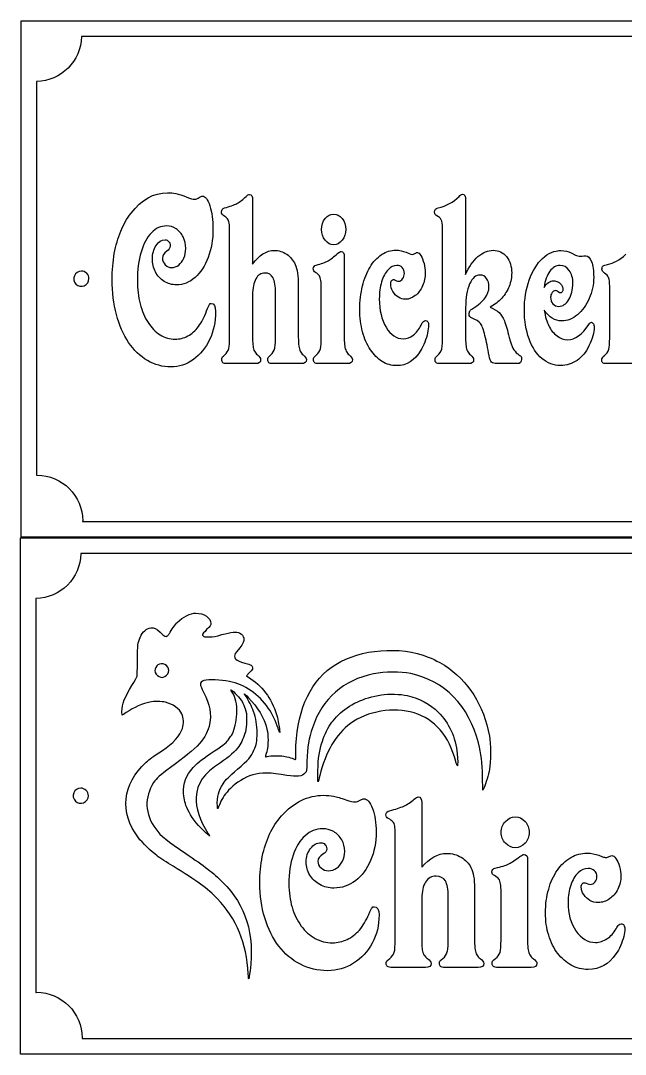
# Model space of a CAD drawing. Header units: millimetres. Extents: x 0 to 939, y 0 to 340.
# Drawn here: x 0 to 198.9, y 0 to 339.9 of the extents above; entities that cross this region are included whole.
import ezdxf

# ---------------------------------------------------------------- set-up
doc = ezdxf.new("R2010")
doc.units = ezdxf.units.MM
doc.layers.add('Ebene_1', color=7, linetype='CONTINUOUS')

msp = doc.modelspace()

# ---------------------------------------------------------------- linework, layer by layer
at = {"layer": 'Ebene_1', "color": 7}
for points in [[(0.199734, 339.8606), (380.199914, 339.8606), (380.199914, 170.01041), (0.199734, 170.01041)], [(76.285951, 280.951276)], [(146.343178, 280.951276)], [(106.89567, 271.221317)], [(19.962402, 257.53575)], [(172.146945, 252.130897)], [(62.706717, 246.916948)], [(172.211473, 244.658953)], [(134.150896, 239.732378)], [(107.476251, 227.087541)], [(0, 169.85019), (380.00018, 169.85019), (380.00018, 0), (0, 0)], [(47.446025, 124.23515)], [(97.777732, 93.2205)], [(19.762667, 87.52485)], [(131.945064, 82.800203)], [(60.419584, 73.29717)], [(167.259878, 73.005386)], [(116.278533, 48.538998)], [(198.704567, 41.306532)], [(167.929698, 28.577397)], [(74.835891, 26.50814)]]:
    msp.add_lwpolyline(points, close=True, dxfattribs=at)
for points in [[(360.20004, 334.670632), (19.97688, 334.670632)], [(5.2, 319.893232), (5.2, 190.3771)], [(76.285951, 280.951276), (76.285951, 259.808116)], [(146.343178, 280.951276), (146.343178, 256.441634)], [(137.376371, 275.367839), (136.892546, 275.655222)], [(68.706094, 236.078511), (68.706094, 237.269097), (68.706094, 270.441278)], [(138.763319, 236.489062), (138.763319, 236.981722), (138.763319, 270.27706)], [(106.4441, 262.148233), (106.4441, 235.544806)], [(126.764567, 263.708314), (127.828974, 263.256708)], [(129.667492, 263.297763), (129.957787, 263.461984)], [(181.017014, 263.544094), (182.500727, 262.805114)], [(91.316646, 253.034097), (91.316646, 252.089842), (91.316646, 236.653282), (91.316646, 235.750082)], [(123.119785, 254.594179), (123.635857, 254.347848)], [(193.725367, 235.462696), (193.725367, 252.541436)], [(76.285951, 249.585505), (76.285951, 236.365896), (76.285951, 235.462696)], [(83.833552, 236.899612), (83.833552, 250.324485)], [(98.86425, 236.078511), (98.86425, 236.981722), (98.86425, 251.474016)], [(146.343178, 245.521087), (146.343178, 235.544806)], [(66.674047, 229.591877), (67.125613, 230.002428)], [(81.801506, 229.591877), (82.253072, 230.002428)], [(96.832201, 229.591877), (97.283763, 230.002428)], [(77.285846, 227.087541), (67.899726, 227.087541)], [(92.348798, 227.087541), (82.93042, 227.087541)], [(107.476251, 227.087541), (98.057874, 227.087541)], [(147.375329, 227.087541), (137.956952, 227.087541)], [(163.276903, 227.087541), (156.632431, 227.087541)], [(202.982469, 227.087541), (192.564195, 227.087541)], [(20.37689, 175.2), (360.42276, 175.2)], [(360.00031, 164.66022), (19.777145, 164.66022)], [(5.000265, 149.88282), (5.000265, 20.36669)], [(75.205811, 125.42352), (74.238511, 124.43473), (75.739963, 123.45173)], [(152.39336, 87.71052), (151.99627, 86.81217), (151.91227, 91.24871)], [(131.945064, 82.800203), (131.945064, 61.516105)], [(64.694057, 81.55403), (64.695032, 81.55405)], [(123.200089, 37.628312), (123.200089, 38.826834), (123.200089, 72.220141)], [(190.182869, 65.442296), (191.410881, 64.987686)], [(193.532009, 65.029008), (193.866924, 65.194325)], [(166.738893, 63.871817), (166.738893, 37.091038)], [(149.286159, 54.696927), (149.286159, 53.746365), (149.286159, 38.206907), (149.286159, 37.297688)], [(185.977839, 56.267395), (186.573237, 56.019424)], [(131.945064, 51.225335), (131.945064, 37.917615), (131.945064, 37.008385)], [(140.652823, 38.454878), (140.652823, 51.969248)], [(157.993918, 37.628312), (157.993918, 38.537532), (157.993918, 53.126449)], [(120.855685, 31.098427), (121.37667, 31.511715)], [(138.308428, 31.098427), (138.829403, 31.511715)], [(155.649523, 31.098427), (156.170499, 31.511715)], [(133.098653, 28.577397), (122.269767, 28.577397)], [(150.476964, 28.577397), (139.610871, 28.577397)], [(167.929698, 28.577397), (157.063605, 28.577397)], [(20.177155, 5.18959), (360.22303, 5.18959)]]:
    msp.add_lwpolyline(points, dxfattribs=at)
for points in [[(19.97688, 334.670632), (19.85738, 326.559512), (13.31111, 320.013022), (5.2, 319.893232)], [(36.290111, 276.558425), (39.773619, 281.04707), (43.762452, 283.291392), (48.256608, 283.291392)], [(48.256608, 283.291392), (49.310262, 283.291392), (50.245648, 283.195598), (51.062767, 283.004009)], [(51.062767, 283.004009), (52.030408, 282.785051), (53.223833, 282.401874), (54.64304, 281.854478)], [(58.739388, 281.731314), (59.212457, 282.032382), (59.567259, 282.182915), (59.803793, 282.182915)], [(59.803793, 282.182915), (60.706925, 282.182915), (61.513293, 281.115494), (62.222897, 278.98065)], [(74.124885, 282.059751), (74.619457, 282.525037), (74.98501, 282.757681), (75.221545, 282.757681)], [(75.221545, 282.757681), (75.931149, 282.757681), (76.285951, 282.155546), (76.285951, 280.951276)], [(137.344116, 278.323776), (139.988998, 278.898542), (142.268329, 280.157552), (144.182109, 282.100806)], [(144.182109, 282.100806), (144.612176, 282.566093), (144.97773, 282.798736), (145.278771, 282.798736)], [(145.278771, 282.798736), (145.988375, 282.798736), (146.343178, 282.182916), (146.343178, 280.951276)], [(54.64304, 281.854478), (55.847216, 281.389192), (56.707342, 281.156549), (57.223417, 281.156549)], [(57.223417, 281.156549), (57.674983, 281.156549), (58.180307, 281.348137), (58.739388, 281.731314)], [(62.222897, 278.98065), (62.910997, 276.818438), (63.255047, 274.273048), (63.255047, 271.344482)], [(67.093359, 278.282721), (68.792106, 278.748007), (70.136053, 279.240663), (71.125197, 279.76069)], [(71.125197, 279.76069), (72.178851, 280.335455), (73.178747, 281.101809), (74.124885, 282.059751)], [(32.903367, 270.605497), (33.784995, 272.82245), (34.91391, 274.806759), (36.290111, 276.558425)], [(66.061208, 276.886862), (66.061208, 277.653216), (66.405258, 278.118502), (67.093359, 278.282721)], [(66.706302, 275.778386), (66.276239, 276.024714), (66.061208, 276.394206), (66.061208, 276.886862)], [(68.028744, 274.66991), (67.727701, 275.053086), (67.286886, 275.422579), (66.706302, 275.778386)], [(100.122178, 274.793074), (100.939299, 275.778386), (101.874686, 276.271043), (102.928338, 276.271043)], [(102.928338, 276.271043), (104.024997, 276.271043), (104.960384, 275.778386), (105.734498, 274.793074)], [(136.118434, 276.845808), (136.118434, 277.666901), (136.526995, 278.159557), (137.344116, 278.323776)], [(136.892546, 275.655222), (136.376471, 275.95629), (136.118434, 276.353152), (136.118434, 276.845808)], [(138.473033, 273.930926), (138.257999, 274.615171), (137.892445, 275.094142), (137.376371, 275.367839)], [(47.966316, 272.370848), (46.095542, 272.370848), (44.4398, 271.618179), (42.99909, 270.112841)], [(51.159531, 271.426591), (50.170387, 272.056096), (49.105982, 272.370848), (47.966316, 272.370848)], [(68.577075, 273.232997), (68.491063, 273.862501), (68.308286, 274.341472), (68.028744, 274.66991)], [(68.706094, 270.441278), (68.706094, 271.755028), (68.663088, 272.685601), (68.577075, 273.232997)], [(98.928751, 271.221317), (98.928751, 272.617176), (99.32656, 273.807762), (100.122178, 274.793074)], [(105.734498, 274.793074), (106.508613, 273.807762), (106.89567, 272.617176), (106.89567, 271.221317)], [(138.763319, 270.27706), (138.763319, 272.028726), (138.666557, 273.246681), (138.473033, 273.930926)], [(30.806811, 263.256708), (31.301383, 265.966318), (32.000235, 268.415914), (32.903367, 270.605497)], [(42.99909, 270.112841), (41.55838, 268.607503), (40.429465, 266.486346), (39.612346, 263.749369)], [(53.449616, 268.758037), (52.890534, 269.880198), (52.127173, 270.769715), (51.159531, 271.426591)], [(54.288238, 264.98101), (54.288238, 266.376867), (54.008697, 267.635876), (53.449616, 268.758037)], [(63.255047, 271.344482), (63.255047, 267.923261), (62.72822, 264.81679), (61.674567, 262.025067)], [(100.122178, 267.64956), (99.32656, 268.634873), (98.928751, 269.825459), (98.928751, 271.221317)], [(106.89567, 271.221317), (106.89567, 269.825459), (106.508613, 268.634873), (105.734498, 267.64956)], [(43.321637, 261.532418), (43.321637, 263.229338), (43.740948, 264.707306), (44.579571, 265.96632)], [(44.579571, 265.96632), (45.39669, 267.19796), (46.364331, 267.813779), (47.482495, 267.813779)], [(47.482495, 267.813779), (47.977067, 267.813779), (48.374875, 267.635876), (48.675919, 267.280068)], [(49.15974, 265.843155), (49.15974, 265.104171), (48.804938, 264.502038), (48.095334, 264.036755)], [(48.675919, 267.280068), (48.998466, 266.92426), (49.15974, 266.445289), (49.15974, 265.843155)], [(102.928338, 266.171596), (101.874686, 266.171596), (100.939299, 266.66425), (100.122178, 267.64956)], [(105.734498, 267.64956), (104.960384, 266.66425), (104.024997, 266.171596), (102.928338, 266.171596)], [(30.097207, 254.594179), (30.097207, 257.769074), (30.333741, 260.656584), (30.806811, 263.256708)], [(39.612346, 263.749369), (38.795227, 261.012387), (38.386667, 257.905917), (38.386667, 254.429958)], [(48.095334, 264.036755), (47.127693, 263.434614), (46.643872, 262.695626), (46.643872, 261.819792)], [(46.643872, 261.819792), (46.643872, 260.943966), (46.944916, 260.204982), (47.547004, 259.602841)], [(51.998154, 259.520731), (52.686255, 260.068132), (53.245336, 260.834485), (53.675399, 261.819792)], [(53.675399, 261.819792), (54.083958, 262.750366), (54.288238, 263.804105), (54.288238, 264.98101)], [(61.674567, 262.025067), (60.620913, 259.205983), (59.180203, 257.002716), (57.352436, 255.415269)], [(76.285951, 259.808116), (78.457767, 262.818791), (80.833864, 264.324129), (83.414241, 264.324129)], [(83.414241, 264.324129), (84.897958, 264.324129), (86.263407, 263.899897), (87.510588, 263.051433)], [(87.510588, 263.051433), (88.757771, 262.202969), (89.671655, 261.094493), (90.252239, 259.726006)], [(101.122075, 260.916592), (101.960699, 261.381883), (103.003603, 262.175606), (104.250785, 263.297763)], [(104.250785, 263.297763), (104.745356, 263.735684), (105.13241, 263.954644), (105.411948, 263.954644)], [(105.411948, 263.954644), (106.100049, 263.954644), (106.4441, 263.352507), (106.4441, 262.148233)], [(114.92709, 258.863861), (115.959239, 260.588159), (117.227924, 261.956646), (118.733147, 262.969323)], [(118.733147, 262.969323), (120.195357, 263.927267), (121.754335, 264.406239), (123.41008, 264.406239)], [(123.41008, 264.406239), (124.592753, 264.406239), (125.710915, 264.173597), (126.764567, 263.708314)], [(127.828974, 263.256708), (128.194525, 263.092488), (128.517072, 263.010378), (128.796615, 263.010378)], [(128.796615, 263.010378), (129.097656, 263.010378), (129.387949, 263.106173), (129.667492, 263.297763)], [(129.957787, 263.461984), (130.108305, 263.571464), (130.280329, 263.626204), (130.473859, 263.626204)], [(130.473859, 263.626204), (130.83941, 263.626204), (131.226467, 263.297767), (131.635031, 262.640893)], [(131.635031, 262.640893), (132.022085, 262.038752), (132.366136, 261.162918), (132.667182, 260.013391)], [(146.343178, 256.441634), (147.439837, 258.932286), (148.794536, 260.87554), (150.407275, 262.271398)], [(150.407275, 262.271398), (152.020008, 263.667255), (153.6865, 264.365184), (155.40675, 264.365184)], [(155.40675, 264.365184), (157.213013, 264.365184), (158.675226, 263.667255), (159.793388, 262.271398)], [(159.793388, 262.271398), (160.933059, 260.8208), (161.502895, 259.041766), (161.502895, 256.934295)], [(167.276508, 254.594179), (168.351664, 257.632224), (169.813876, 259.99971), (171.663147, 261.696638)], [(171.663147, 261.696638), (173.53392, 263.420928), (175.576717, 264.283074), (177.791538, 264.283074)], [(177.791538, 264.283074), (178.97421, 264.283074), (180.049369, 264.036747), (181.017014, 263.544094)], [(182.500727, 262.805114), (182.952291, 262.531413), (183.511372, 262.394563), (184.17797, 262.394563)], [(184.17797, 262.394563), (184.479017, 262.394563), (184.823067, 262.435618), (185.210122, 262.517728)], [(185.210122, 262.517728), (185.317639, 262.545106), (185.543421, 262.558795), (185.887468, 262.558795)], [(185.887468, 262.558795), (186.64008, 262.558795), (187.263671, 261.915602), (187.758242, 260.629218)], [(193.048021, 259.726006), (194.961801, 260.027077), (196.961591, 261.135552), (199.047392, 263.051433)], [(44.353788, 257.262724), (43.665687, 258.603849), (43.321637, 260.02708), (43.321637, 261.532418)], [(47.547004, 259.602841), (48.170595, 258.973337), (48.880199, 258.658585), (49.675815, 258.658585)], [(49.675815, 258.658585), (50.492934, 258.658585), (51.267047, 258.945967), (51.998154, 259.520731)], [(90.252239, 259.726006), (90.961844, 258.165928), (91.316646, 255.935292), (91.316646, 253.034097)], [(96.251611, 258.248035), (96.251611, 258.932286), (96.574158, 259.356518), (97.219253, 259.520731)], [(97.219253, 259.520731), (98.874999, 259.931281), (100.175939, 260.396568), (101.122075, 260.916592)], [(112.44348, 252.623546), (113.002561, 254.977348), (113.830431, 257.057453), (114.92709, 258.863861)], [(123.732622, 259.397565), (122.67897, 259.397565), (121.711331, 258.918597), (120.829705, 257.960661)], [(125.50663, 258.658585), (125.033562, 259.151239), (124.442226, 259.397565), (123.732622, 259.397565)], [(126.216241, 256.687965), (126.216241, 257.509058), (125.979704, 258.165932), (125.50663, 258.658585)], [(132.667182, 260.013391), (132.925217, 258.918597), (133.054234, 257.905917), (133.054234, 256.97535)], [(177.40446, 259.397565), (176.114277, 259.397565), (174.996115, 258.754377), (174.049974, 257.468)], [(180.436405, 257.755385), (179.640788, 258.850172), (178.630139, 259.397565), (177.40446, 259.397565)], [(187.758242, 260.629218), (188.231309, 259.34284), (188.467843, 257.632231), (188.467843, 255.49739)], [(191.177247, 258.124881), (191.177247, 258.672274), (191.317016, 259.041766), (191.596554, 259.233356)], [(191.596554, 259.233356), (191.854594, 259.452309), (192.338416, 259.616526), (193.048021, 259.726006)], [(17.652703, 255.992459), (17.265751, 255.058273), (17.47964, 253.982978), (18.194635, 253.267983)], [(19.962402, 257.53575), (18.951246, 257.53575), (18.039656, 256.926645), (17.652703, 255.992459)], [(21.730169, 256.803517), (21.261328, 257.272358), (20.625443, 257.53575), (19.962402, 257.53575)], [(20.919111, 252.726051), (21.853297, 253.113004), (22.462402, 254.024594), (22.462402, 255.03575)], [(22.462402, 255.03575), (22.462402, 255.698791), (22.19901, 256.334676), (21.730169, 256.803517)], [(47.224457, 254.142573), (45.977275, 254.908927), (45.020385, 255.948977), (44.353788, 257.262724)], [(57.352436, 255.415269), (55.503166, 253.800451), (53.460367, 252.993042), (51.224041, 252.993042)], [(77.350356, 254.963663), (76.640752, 253.704656), (76.285951, 251.911937), (76.285951, 249.585505)], [(80.382298, 256.89324), (79.070606, 256.89324), (78.059959, 256.250048), (77.350356, 254.963663)], [(82.99493, 255.333159), (82.435848, 256.373213), (81.564971, 256.89324), (80.382298, 256.89324)], [(83.833552, 250.324485), (83.833552, 252.568806), (83.554011, 254.238364), (82.99493, 255.333159)], [(96.961221, 257.098504), (96.488148, 257.372204), (96.251611, 257.755381), (96.251611, 258.248035)], [(98.251404, 255.948973), (97.99337, 256.304784), (97.563309, 256.687961), (96.961221, 257.098504)], [(98.73523, 254.388903), (98.627713, 255.073147), (98.466438, 255.59317), (98.251404, 255.948973)], [(120.829705, 257.960661), (119.948074, 257.002716), (119.249221, 255.67528), (118.733147, 253.978353)], [(124.280957, 254.183628), (124.797031, 254.183628), (125.248596, 254.44364), (125.63565, 254.963663)], [(125.63565, 254.963663), (126.02271, 255.511064), (126.216241, 256.085831), (126.216241, 256.687965)], [(133.054234, 256.97535), (133.054234, 255.470005), (132.763942, 254.033089), (132.183357, 252.664602)], [(151.149131, 256.236359), (149.708419, 256.236359), (148.54725, 255.264733), (147.665625, 253.321483)], [(153.213435, 255.127883), (152.675851, 255.866867), (151.98775, 256.236359), (151.149131, 256.236359)], [(154.019801, 252.336172), (154.019801, 253.485699), (153.751013, 254.416269), (153.213435, 255.127883)], [(161.502895, 256.934295), (161.502895, 255.45632), (161.223352, 253.978349), (160.664265, 252.500381)], [(174.049974, 257.468), (173.103838, 256.181622), (172.469495, 254.402588), (172.146945, 252.130897)], [(181.629832, 253.526758), (181.629832, 255.251048), (181.232023, 256.660591), (180.436405, 257.755385)], [(188.467843, 255.49739), (188.467843, 253.034108), (187.984024, 250.707677), (187.016385, 248.518096)], [(192.048124, 256.852185), (191.467539, 257.235358), (191.177247, 257.65959), (191.177247, 258.124881)], [(193.370562, 255.374214), (193.155534, 255.976347), (192.714722, 256.469004), (192.048124, 256.852185)], [(193.725367, 252.541436), (193.725367, 253.773081), (193.607099, 254.71734), (193.370562, 255.374214)], [(18.194635, 253.267983), (18.90963, 252.552988), (19.984925, 252.339099), (20.919111, 252.726051)], [(31.516414, 243.263081), (30.570276, 246.821157), (30.097207, 250.598189), (30.097207, 254.594179)], [(38.386667, 254.429958), (38.386667, 251.610866), (38.687711, 249.051789), (39.289799, 246.752728)], [(51.224041, 252.993042), (49.740324, 252.993042), (48.40713, 253.376219), (47.224457, 254.142573)], [(98.86425, 251.474016), (98.86425, 252.842511), (98.821243, 253.81414), (98.73523, 254.388903)], [(111.540348, 244.864217), (111.540348, 247.655932), (111.841392, 250.242375), (112.44348, 252.623546)], [(118.733147, 253.978353), (118.217072, 252.308795), (117.959035, 250.44765), (117.959035, 248.394919)], [(121.732837, 253.362538), (121.732837, 253.745711), (121.818848, 254.087833), (121.990868, 254.388903)], [(122.442439, 250.858201), (121.969371, 251.624555), (121.732837, 252.459334), (121.732837, 253.362538)], [(121.990868, 254.388903), (122.162895, 254.635226), (122.377929, 254.758388), (122.635969, 254.758388)], [(122.635969, 254.758388), (122.764983, 254.758388), (122.926255, 254.703651), (123.119785, 254.594179)], [(123.635857, 254.347848), (123.807883, 254.238368), (124.022917, 254.183628), (124.280957, 254.183628)], [(132.183357, 252.664602), (131.559766, 251.296114), (130.764151, 250.228694), (129.796512, 249.46234)], [(147.665625, 253.321483), (146.783993, 251.323484), (146.343178, 248.723352), (146.343178, 245.521087)], [(152.761865, 248.72336), (153.600489, 249.845517), (154.019801, 251.049788), (154.019801, 252.336172)], [(160.664265, 252.500381), (160.08368, 251.077154), (159.277314, 249.790777), (158.245165, 248.64125)], [(165.663766, 244.658942), (165.663766, 248.24438), (166.201347, 251.556126), (167.276508, 254.594179)], [(172.146945, 252.130897), (173.028577, 253.608864), (174.082232, 254.347848), (175.307911, 254.347848)], [(175.307911, 254.347848), (175.780978, 254.347848), (176.254046, 254.224683), (176.727114, 253.978353)], [(176.727114, 253.978353), (177.221685, 253.67729), (177.608742, 253.335168), (177.888286, 252.951987)], [(177.888286, 252.951987), (178.189326, 252.486704), (178.339847, 252.062472), (178.339847, 251.679291)], [(178.339847, 251.679291), (178.339847, 251.323488), (178.253836, 251.008736), (178.081816, 250.735036)], [(180.307385, 248.148589), (181.189017, 249.599186), (181.629832, 251.391909), (181.629832, 253.526758)], [(117.959035, 248.394919), (117.959035, 244.64526), (118.711644, 241.525105), (120.21686, 239.034453)], [(124.216447, 248.969679), (123.485339, 249.4076), (122.894003, 250.037107), (122.442439, 250.858201)], [(126.571037, 248.271754), (125.732418, 248.271754), (124.947555, 248.504396), (124.216447, 248.969679)], [(129.796512, 249.46234), (128.785861, 248.668616), (127.710702, 248.271754), (126.571037, 248.271754)], [(148.762278, 245.274768), (150.590044, 246.424295), (151.92324, 247.573825), (152.761865, 248.72336)], [(158.245165, 248.64125), (157.170009, 247.436975), (155.901324, 246.451661), (154.439108, 245.685307)], [(174.759575, 250.44765), (174.458534, 249.982367), (174.308014, 249.476025), (174.308014, 248.928624)], [(174.308014, 248.928624), (174.308014, 248.080168), (174.566051, 247.368554), (175.082125, 246.793783)], [(175.856237, 251.104531), (175.404673, 251.104531), (175.039119, 250.885571), (174.759575, 250.44765)], [(176.759369, 250.693981), (176.458328, 250.967681), (176.157284, 251.104531), (175.856237, 251.104531)], [(177.436715, 250.324485), (177.350708, 250.324485), (177.124926, 250.44765), (176.759369, 250.693981)], [(177.017409, 245.931638), (178.307598, 245.931638), (179.404257, 246.670621), (180.307385, 248.148589)], [(178.081816, 250.735036), (177.888286, 250.461335), (177.673252, 250.324485), (177.436715, 250.324485)], [(187.016385, 248.518096), (186.027243, 246.328515), (184.737054, 244.549477), (183.145818, 243.180982)], [(39.289799, 246.752728), (39.91339, 244.426296), (40.784267, 242.373565), (41.90243, 240.594535)], [(61.158491, 244.412611), (61.63156, 245.644256), (61.943356, 246.369555), (62.093878, 246.588507)], [(62.093878, 246.588507), (62.222897, 246.807468), (62.427176, 246.916948), (62.706717, 246.916948)], [(62.706717, 246.916948), (63.631352, 246.916948), (64.093669, 246.013744), (64.093669, 244.207336)], [(112.44348, 237.597537), (111.841392, 239.814489), (111.540348, 242.236715), (111.540348, 244.864217)], [(147.794636, 244.453666), (147.923656, 244.699997), (148.246203, 244.973697), (148.762278, 245.274768)], [(154.439108, 245.685307), (155.68629, 245.137914), (156.664684, 244.53578), (157.374288, 243.878907)], [(175.082125, 246.793783), (175.5982, 246.219019), (176.243294, 245.931638), (177.017409, 245.931638)], [(35.515998, 234.066835), (33.774244, 236.639597), (32.441049, 239.705012), (31.516414, 243.263081)], [(58.48135, 239.280784), (59.513501, 240.704011), (60.405881, 242.41462), (61.158491, 244.412611)], [(64.093669, 244.207336), (64.093669, 240.868228), (63.448575, 237.802813), (62.158387, 235.01109)], [(147.50435, 243.386246), (147.50435, 243.824167), (147.601112, 244.179973), (147.794636, 244.453666)], [(148.471991, 242.03144), (147.826897, 242.27777), (147.50435, 242.729372), (147.50435, 243.386246)], [(151.245896, 240.266094), (150.708319, 240.977708), (149.783684, 241.566156), (148.471991, 242.03144)], [(157.374288, 243.878907), (158.019383, 243.276773), (158.589215, 242.359884), (159.083786, 241.128239)], [(167.211998, 235.257421), (166.179843, 238.049143), (165.663766, 241.182983), (165.663766, 244.658942)], [(177.985068, 241.128251), (175.727241, 241.128251), (173.802709, 242.305152), (172.211473, 244.658953)], [(172.211473, 244.658942), (172.57703, 242.496731), (173.060852, 240.786118), (173.66294, 239.527103)], [(183.145818, 243.180982), (181.511582, 241.812494), (179.791332, 241.128251), (177.985068, 241.128251)], [(41.90243, 240.594535), (42.99909, 238.870237), (44.321533, 237.529116), (45.86976, 236.571172)], [(54.997842, 236.201676), (56.28803, 236.91329), (57.449199, 237.939659), (58.48135, 239.280784)], [(120.21686, 239.034453), (121.700579, 236.516432), (123.571353, 235.257421), (125.82918, 235.257421)], [(129.119166, 236.489062), (130.108308, 237.255415), (130.968433, 238.336521), (131.699541, 239.732378)], [(131.699541, 239.732378), (131.979078, 240.334519), (132.226364, 240.745066), (132.441397, 240.964019)], [(132.441397, 240.964019), (132.656431, 241.18298), (132.882213, 241.29246), (133.118744, 241.29246)], [(133.118744, 241.29246), (133.441294, 241.29246), (133.699331, 241.15561), (133.892855, 240.881909)], [(134.150896, 239.732378), (134.150896, 238.993395), (134.043379, 238.131249), (133.828345, 237.145943)], [(133.892855, 240.881909), (134.064882, 240.580846), (134.150896, 240.197669), (134.150896, 239.732378)], [(152.697355, 236.365896), (152.267294, 238.227045), (151.783474, 239.527111), (151.245896, 240.266094)], [(159.083786, 241.128239), (159.599861, 239.814492), (160.137439, 238.008088), (160.69652, 235.709027)], [(173.66294, 239.527103), (174.329532, 238.185986), (175.243415, 237.091195), (176.40459, 236.242731)], [(179.888097, 234.970035), (182.360958, 234.970035), (184.683296, 236.639593), (186.85511, 239.978709)], [(186.85511, 239.978709), (187.17766, 240.443992), (187.457201, 240.676634), (187.693732, 240.676634)], [(188.629118, 239.075509), (188.629118, 237.323841), (188.059286, 235.271106), (186.91962, 232.917304)], [(187.693732, 240.676634), (187.973275, 240.676634), (188.19906, 240.526102), (188.371087, 240.225039)], [(188.371087, 240.225039), (188.543108, 239.923969), (188.629118, 239.540792), (188.629118, 239.075509)], [(45.86976, 236.571172), (47.417985, 235.613228), (49.062975, 235.134256), (50.80473, 235.134256)], [(50.80473, 235.134256), (52.24544, 235.134256), (53.643144, 235.490062), (54.997842, 236.201676)], [(62.158387, 235.01109), (60.846696, 232.246746), (59.072687, 230.057165), (56.83636, 228.442347)], [(68.415801, 232.055159), (68.60933, 232.848883), (68.706094, 234.19), (68.706094, 236.078511)], [(76.285951, 235.462696), (76.285951, 234.258422), (76.328957, 233.382588), (76.414969, 232.835194)], [(83.54326, 232.137269), (83.736788, 232.958363), (83.833552, 234.545811), (83.833552, 236.899612)], [(91.316646, 235.750082), (91.316646, 234.600547), (91.370405, 233.642603), (91.477921, 232.876249)], [(98.573955, 231.973049), (98.767485, 232.766773), (98.86425, 234.13526), (98.86425, 236.078511)], [(106.4441, 235.544806), (106.4441, 234.340532), (106.487106, 233.451013), (106.57312, 232.876249)], [(115.023855, 231.685664), (113.927196, 233.327851), (113.067071, 235.298476), (112.44348, 237.597537)], [(125.82918, 235.257421), (126.990349, 235.257421), (128.087011, 235.667968), (129.119166, 236.489062)], [(133.828345, 237.145943), (133.613318, 236.160629), (133.301522, 235.147944), (132.892959, 234.10789)], [(138.473033, 231.890939), (138.666557, 232.712033), (138.763319, 234.24474), (138.763319, 236.489062)], [(146.343178, 235.544806), (146.343178, 234.340532), (146.386184, 233.451013), (146.472198, 232.876249)], [(154.084312, 229.715043), (153.632741, 232.205694), (153.170422, 234.422646), (152.697355, 236.365896)], [(160.69652, 235.709027), (161.126587, 234.066839), (161.535147, 232.876253), (161.922202, 232.137269)], [(171.437361, 228.770787), (169.631098, 230.303495), (168.222644, 232.465706), (167.211998, 235.257421)], [(176.40459, 236.242731), (177.522752, 235.394267), (178.683921, 234.970035), (179.888097, 234.970035)], [(193.402817, 231.808829), (193.61785, 232.547812), (193.725367, 233.765768), (193.725367, 235.462696)], [(41.676647, 228.113906), (39.246792, 229.537134), (37.193243, 231.521443), (35.515998, 234.066835)], [(67.125613, 230.002428), (67.749204, 230.549822), (68.179267, 231.234065), (68.415801, 232.055159)], [(76.414969, 232.835194), (76.500982, 232.205691), (76.662255, 231.658297), (76.89879, 231.193014)], [(76.89879, 231.193014), (77.135324, 230.727723), (77.468623, 230.317176), (77.898686, 229.961373)], [(82.253072, 230.002428), (82.919669, 230.577192), (83.349732, 231.288805), (83.54326, 232.137269)], [(91.477921, 232.876249), (91.585432, 232.164636), (91.746704, 231.603557), (91.961738, 231.193014)], [(91.961738, 231.193014), (92.198274, 230.755093), (92.520822, 230.344546), (92.929379, 229.961373)], [(97.283763, 230.002428), (97.907354, 230.522452), (98.337418, 231.179325), (98.573955, 231.973049)], [(106.57312, 232.876249), (106.659133, 232.246746), (106.820408, 231.699352), (107.056945, 231.234069)], [(107.056945, 231.234069), (107.314979, 230.714038), (107.648278, 230.289806), (108.056842, 229.961373)], [(118.894422, 227.785477), (117.432206, 228.688673), (116.142017, 229.988736), (115.023855, 231.685664)], [(131.635031, 231.480388), (129.635237, 228.11391), (126.990349, 226.430671), (123.700367, 226.430671)], [(132.892959, 234.10789), (132.527408, 233.177316), (132.108098, 232.301482), (131.635031, 231.480388)], [(137.086076, 229.797153), (137.817184, 230.371916), (138.279503, 231.069845), (138.473033, 231.890939)], [(146.472198, 232.876249), (146.558211, 232.246746), (146.719483, 231.699352), (146.956014, 231.234069)], [(146.956014, 231.234069), (147.214054, 230.714038), (147.547353, 230.289806), (147.955911, 229.961373)], [(161.922202, 232.137269), (162.287752, 231.425656), (162.814579, 230.809833), (163.50268, 230.289802)], [(186.91962, 232.917304), (185.908975, 230.864573), (184.597282, 229.277126), (182.984543, 228.154961)], [(192.048124, 229.797153), (192.714722, 230.317176), (193.166286, 230.987735), (193.402817, 231.808829)], [(49.417777, 226.02012), (46.643872, 226.02012), (44.063495, 226.718049), (41.676647, 228.113906)], [(56.83636, 228.442347), (54.557028, 226.827529), (52.084167, 226.02012), (49.417777, 226.02012)], [(66.125717, 228.401292), (66.125717, 228.893945), (66.308494, 229.290807), (66.674047, 229.591877)], [(66.512774, 227.374926), (66.254736, 227.593887), (66.125717, 227.936008), (66.125717, 228.401292)], [(78.930837, 228.401292), (78.930837, 227.525458), (78.382506, 227.087541), (77.285846, 227.087541)], [(77.898686, 229.961373), (78.586786, 229.386602), (78.930837, 228.866575), (78.930837, 228.401292)], [(81.28543, 228.401292), (81.28543, 228.921315), (81.457455, 229.318177), (81.801506, 229.591877)], [(81.640232, 227.374926), (81.403697, 227.593887), (81.28543, 227.936008), (81.28543, 228.401292)], [(93.961531, 228.401292), (93.961531, 227.525458), (93.423953, 227.087541), (92.348798, 227.087541)], [(92.929379, 229.961373), (93.617481, 229.386602), (93.961531, 228.866575), (93.961531, 228.401292)], [(96.316121, 228.401292), (96.316121, 228.948685), (96.488148, 229.345547), (96.832201, 229.591877)], [(96.703181, 227.374926), (96.445141, 227.593887), (96.316121, 227.936008), (96.316121, 228.401292)], [(109.088985, 228.401292), (109.088985, 227.525458), (108.551407, 227.087541), (107.476251, 227.087541)], [(108.056842, 229.961373), (108.744937, 229.386602), (109.088985, 228.866575), (109.088985, 228.401292)], [(123.700367, 226.430671), (121.980117, 226.430671), (120.378135, 226.882273), (118.894422, 227.785477)], [(136.279709, 228.401292), (136.279709, 228.893945), (136.548498, 229.359232), (137.086076, 229.797153)], [(136.666769, 227.374926), (136.408729, 227.593887), (136.279709, 227.936008), (136.279709, 228.401292)], [(148.988063, 228.401292), (148.988063, 227.525458), (148.450485, 227.087541), (147.375329, 227.087541)], [(147.955911, 229.961373), (148.644012, 229.413972), (148.988063, 228.893945), (148.988063, 228.401292)], [(154.890678, 227.621257), (154.546625, 227.94969), (154.277836, 228.647618), (154.084312, 229.715043)], [(164.760617, 228.606567), (164.760617, 227.593883), (164.266046, 227.087541), (163.276903, 227.087541)], [(163.50268, 230.289802), (164.01876, 229.933999), (164.373562, 229.660303), (164.567087, 229.468712)], [(164.567087, 229.468712), (164.696107, 229.277122), (164.760617, 228.98974), (164.760617, 228.606567)], [(177.565753, 226.471726), (175.307925, 226.471726), (173.265128, 227.23808), (171.437361, 228.770787)], [(182.984543, 228.154961), (181.328803, 227.032804), (179.52254, 226.471726), (177.565753, 226.471726)], [(191.112737, 228.319182), (191.112737, 228.757095), (191.424533, 229.249752), (192.048124, 229.797153)], [(191.435287, 227.374926), (191.220254, 227.566517), (191.112737, 227.881268), (191.112737, 228.319182)], [(67.899726, 227.087541), (67.190122, 227.087541), (66.727805, 227.183336), (66.512774, 227.374926)], [(82.93042, 227.087541), (82.285326, 227.087541), (81.855263, 227.183336), (81.640232, 227.374926)], [(98.057874, 227.087541), (97.369779, 227.087541), (96.918215, 227.183336), (96.703181, 227.374926)], [(137.956952, 227.087541), (137.333361, 227.087541), (136.9033, 227.183336), (136.666769, 227.374926)], [(156.632431, 227.087541), (155.81531, 227.087541), (155.234726, 227.265446), (154.890678, 227.621257)], [(192.564195, 227.087541), (192.026618, 227.087541), (191.650315, 227.183336), (191.435287, 227.374926)], [(5.2, 190.3771), (5.2666, 190.3871), (5.33328, 190.3931), (5.39999, 190.4001)], [(5.39999, 190.4001), (13.68416, 190.39991), (20.39966, 183.6841), (20.39959, 175.4)], [(20.39959, 175.4), (20.39259, 175.333), (20.38489, 175.2666), (20.37689, 175.2)], [(19.777145, 164.66022), (19.657645, 156.5491), (13.111375, 150.00261), (5.000265, 149.88282)], [(51.527218, 142.03652), (53.268767, 143.78817), (55.834475, 145.05185), (57.663301, 145.05869)], [(57.663301, 145.05869), (60.267532, 145.06869), (62.569013, 143.44735), (62.569013, 141.60329)], [(39.308684, 137.09613), (40.185411, 139.00993), (41.274471, 139.98178), (42.819162, 140.22878)], [(42.819162, 140.22878), (43.845269, 140.39287), (44.615819, 140.03812), (45.890944, 138.8146)], [(48.905443, 138.3598), (49.59599, 139.6284), (50.770254, 141.27515), (51.527218, 142.03652)], [(61.172329, 139.63971), (60.404153, 138.84121), (59.775646, 138.12199), (59.775646, 138.04147)], [(62.569013, 141.60329), (62.569013, 141.18453), (62.315257, 140.82779), (61.172329, 139.63971)], [(38.410643, 129.56728), (38.414843, 134.63598), (38.497043, 135.32441), (39.308684, 137.09613)], [(45.890944, 138.8146), (47.379894, 137.38592), (47.673358, 137.23126), (48.21812, 137.58819)], [(48.21812, 137.58819), (48.446647, 137.73792), (48.755937, 138.08515), (48.905443, 138.3598)], [(59.775646, 138.04147), (59.775646, 137.96087), (59.880993, 137.75152), (60.009753, 137.5761)], [(60.009753, 137.5761), (60.218473, 137.29175), (60.436829, 137.25957), (62.022626, 137.27956)], [(62.022626, 137.27956), (63.577987, 137.29916), (64.100611, 137.38782), (66.183968, 137.9851)], [(66.183968, 137.9851), (69.252652, 138.86493), (71.049259, 139.02522), (72.060447, 138.50934)], [(73.355022, 136.81671), (73.508732, 135.86953), (73.138998, 134.96218), (72.053067, 133.62176)], [(72.060447, 138.50934), (72.850472, 138.10632), (73.225273, 137.61627), (73.355022, 136.81671)], [(72.053067, 133.62176), (70.384668, 131.56236), (70.381494, 131.55721), (70.381494, 130.90778)], [(102.16917, 127.21814), (109.88111, 132.75096), (122.37275, 134.41542), (132.36494, 131.24158)], [(38.266634, 124.33059), (38.343674, 124.66215), (38.408477, 127.01866), (38.410643, 129.56728)], [(70.381494, 130.90778), (70.381494, 129.79957), (71.101701, 129.38981), (75.071783, 128.23927)], [(132.36494, 131.24158), (134.35077, 130.61081), (137.64635, 129.05596), (139.38674, 127.92866)], [(45.082031, 128.04872), (44.671755, 127.7799), (44.165606, 126.73454), (44.165606, 126.15601)], [(44.165606, 126.15601), (44.165606, 125.45375), (44.821102, 124.50756), (45.530847, 124.18535)], [(47.440243, 128.18764), (46.789971, 128.5298), (45.720101, 128.46676), (45.082031, 128.04872)], [(47.446043, 124.23514), (49.159039, 125.11351), (49.155866, 127.28489), (47.440243, 128.18764)], [(75.071783, 128.23927), (75.76466, 128.03847), (76.038341, 127.86759), (76.18599, 127.54352)], [(76.18599, 127.54352), (76.469841, 126.92053), (76.29018, 126.53195), (75.205811, 125.42352)], [(90.502731, 99.17151), (90.502731, 111.89192), (94.627164, 121.80722), (102.16917, 127.21814)], [(128.29442, 125.18606), (124.86257, 125.88892), (119.78845, 125.85734), (116.09833, 125.11016)], [(139.38674, 127.92866), (147.19313, 122.87232), (152.30444, 114.83881), (154.20383, 104.64045)], [(36.593012, 121.29073), (37.436454, 122.63109), (38.189586, 123.99903), (38.266634, 124.33059)], [(45.530847, 124.18535), (46.41347, 123.78463), (46.575637, 123.78885), (47.446025, 124.23515)], [(60.233525, 122.8618), (59.545086, 122.68573), (59.118374, 122.18836), (59.118374, 121.562)], [(68.648707, 122.60978), (65.736477, 123.20728), (62.019445, 123.31858), (60.233525, 122.8618)], [(81.450521, 113.85073), (78.306131, 118.44167), (73.741267, 121.56497), (68.648707, 122.60978)], [(75.739963, 123.45173), (79.969466, 120.6826), (83.022698, 116.20472), (84.424272, 110.71529)], [(116.09833, 125.11016), (106.15931, 123.09774), (99.269899, 117.03454), (95.935964, 107.36578)], [(150.57252, 102.38151), (147.47036, 114.5913), (139.32763, 122.92647), (128.29442, 125.18606)], [(33.320765, 112.6992), (33.320765, 115.1093), (34.267684, 117.5955), (36.593012, 121.29073)], [(59.118374, 121.562), (59.118374, 121.32945), (59.583267, 120.21828), (60.151462, 119.09272)], [(60.151462, 119.09272), (62.225824, 114.98361), (62.835216, 111.80228), (62.161486, 108.5995)], [(69.531078, 119.10893), (69.032334, 119.83397), (69.005572, 119.91829), (69.329221, 119.74506)], [(69.329221, 119.74506), (70.041366, 119.36395), (72.184837, 117.03818), (72.801883, 115.97706)], [(71.067597, 112.00748), (71.206346, 115.25866), (70.759757, 117.32273), (69.531078, 119.10893)], [(42.522463, 115.82193), (40.219509, 115.37297), (37.189124, 114.03113), (34.728817, 112.37094)], [(47.659211, 115.74683), (46.387626, 116.04172), (43.84086, 116.07898), (42.522463, 115.82193)], [(53.054005, 111.91207), (52.212013, 113.6395), (50.016499, 115.20013), (47.659211, 115.74683)], [(72.801883, 115.97706), (73.1431, 115.39028), (73.62201, 114.31866), (73.866131, 113.59568)], [(74.167267, 117.62141), (73.241729, 118.92754), (73.358168, 118.8842), (74.838663, 117.37146)], [(76.583677, 112.76075), (76.05389, 114.23525), (74.848266, 116.66041), (74.167267, 117.62141)], [(74.838663, 117.37146), (78.000661, 114.14062), (80.008204, 110.7372), (81.003933, 106.91935)], [(104.53669, 111.6278), (107.97141, 115.03691), (112.71133, 117.24223), (118.68292, 118.20953)], [(118.68292, 118.20953), (120.86015, 118.56222), (125.11944, 118.44347), (127.14519, 117.97361)], [(127.14519, 117.97361), (131.22125, 117.02823), (134.61478, 115.20338), (137.35095, 112.4856)], [(33.410345, 111.54169), (33.361045, 111.54169), (33.320765, 112.06257), (33.320765, 112.6992)], [(34.728817, 112.37094), (34.052922, 111.91485), (33.459606, 111.54169), (33.410345, 111.54169)], [(73.866131, 113.59568), (74.273575, 112.38899), (74.308967, 112.07893), (74.29748, 109.81641)], [(77.758357, 105.62634), (77.767557, 108.39468), (77.442213, 110.37129), (76.583677, 112.76075)], [(84.67479, 107.22228), (84.04988, 109.23606), (82.67431, 112.06393), (81.450521, 113.85073)], [(129.44274, 112.26652), (122.71146, 114.29606), (113.93893, 112.83563), (108.46019, 108.77338)], [(143.12213, 96.29812), (140.97682, 104.60748), (136.14739, 110.24503), (129.44274, 112.26652)], [(137.35095, 112.4856), (140.94502, 108.91569), (143.05589, 104.27341), (143.57062, 98.80724)], [(53.201504, 107.18285), (53.686644, 108.6407), (53.620884, 110.74904), (53.054005, 111.91207)], [(70.537061, 108.17323), (70.859844, 109.38685), (70.998537, 110.3892), (71.067597, 112.00748)], [(74.29748, 109.81641), (74.28738, 107.83395), (74.21552, 107.09444), (73.92991, 106.03714)], [(84.424272, 110.71529), (84.768721, 109.3662), (85.302156, 105.9577), (85.186877, 105.84242)], [(108.46019, 108.77338), (103.68822, 105.23519), (100.30651, 99.48151), (98.392826, 91.64465)], [(99.227594, 102.91513), (99.935708, 105.041), (101.25332, 107.68918), (102.35564, 109.20201)], [(102.35564, 109.20201), (102.73357, 109.72067), (103.71503, 110.81228), (104.53669, 111.6278)], [(46.646949, 99.92794), (50.036007, 102.1351), (52.388073, 104.73847), (53.201504, 107.18285)], [(62.161486, 108.5995), (61.183166, 103.94873), (58.431452, 100.89897), (49.249167, 94.28856)], [(69.303792, 104.80476), (69.52543, 104.98392), (70.122644, 106.61511), (70.537061, 108.17323)], [(73.92991, 106.03714), (73.534436, 104.57299), (72.554856, 102.41576), (71.746731, 101.22935)], [(76.738321, 99.95744), (77.562938, 101.84769), (77.749137, 102.88244), (77.758357, 105.62634)], [(81.003933, 106.91935), (81.29304, 105.81082), (81.360976, 105.09816), (81.354271, 103.24376)], [(85.186877, 105.84242), (85.151647, 105.80722), (84.921226, 106.42814), (84.67479, 107.22228)], [(95.935964, 107.36578), (94.737721, 103.89074), (94.2983, 101.18478), (94.141356, 96.3146)], [(63.741549, 99.74723), (67.05357, 101.92164), (67.732929, 102.4882), (68.58859, 103.7895)], [(68.58859, 103.7895), (68.926051, 104.3027), (69.247891, 104.75958), (69.303792, 104.80476)], [(81.354271, 103.24376), (81.345971, 101.03546), (81.221428, 100.23038), (80.56003, 98.12268)], [(97.777743, 93.2205), (97.875173, 97.64692), (98.203044, 99.8393), (99.227594, 102.91513)], [(151.91227, 91.24871), (151.81817, 96.2248), (151.53139, 98.60751), (150.57252, 102.38151)], [(154.20383, 104.64045), (154.62115, 102.3999), (154.62411, 95.82221), (154.20783, 93.71344)], [(41.244808, 96.03381), (42.508137, 97.18542), (43.18498, 97.67332), (46.646949, 99.92794)], [(56.774528, 94.30116), (58.527314, 96.14304), (59.972767, 97.27293), (63.741549, 99.74723)], [(71.746731, 101.22935), (70.672147, 99.65172), (68.473294, 97.69304), (65.754515, 95.89162)], [(71.277758, 93.71344), (74.893404, 96.79813), (75.824597, 97.86293), (76.738321, 99.95744)], [(90.297341, 96.87843), (90.459875, 96.74748), (90.502731, 97.22608), (90.502731, 99.17151)], [(143.57062, 98.80724), (143.76671, 96.72496), (143.79132, 95.0508), (143.62822, 94.88776)], [(38.720995, 71.20215), (32.400914, 79.569), (33.342169, 88.83001), (41.244808, 96.03381)], [(65.754515, 95.89162), (60.099491, 92.14469), (57.973636, 89.16428), (57.696091, 84.5939)], [(80.56003, 98.12268), (80.453796, 97.78419), (80.47923, 97.7741), (81.080088, 97.91653)], [(81.080088, 97.91653), (82.29919, 98.20554), (85.172706, 98.28882), (86.506344, 98.07378)], [(86.506344, 98.07378), (87.775121, 97.86921), (89.898244, 97.19975), (90.297341, 96.87843)], [(94.141356, 96.3146), (94.037055, 93.07788), (94.02496, 92.98996), (93.623764, 92.55409)], [(143.62822, 94.88776), (143.56612, 94.82566), (143.33843, 95.46036), (143.12213, 96.29812)], [(49.249167, 94.28856), (45.834936, 91.83065), (44.748241, 90.85332), (43.73537, 89.32975)], [(53.588449, 85.69317), (53.349726, 89.12345), (54.306058, 91.70722), (56.774528, 94.30116)], [(66.577916, 88.94828), (67.528532, 90.37246), (68.413912, 91.27013), (71.277758, 93.71344)], [(76.370584, 91.90277), (73.519359, 90.99132), (71.017712, 89.47231), (68.966389, 87.40689)], [(87.54407, 91.7225), (82.351698, 92.64419), (78.865834, 92.70044), (76.370584, 91.90277)], [(93.623764, 92.55409), (92.52429, 91.35954), (90.866327, 91.13276), (87.54407, 91.7225)], [(97.798802, 89.54016), (97.741402, 89.48586), (97.731912, 91.14189), (97.777732, 93.2205)], [(154.20783, 93.71344), (153.86959, 91.99593), (152.9655, 89.00488), (152.39336, 87.71052)], [(43.73537, 89.32975), (40.581426, 84.58553), (40.833401, 78.95658), (44.417661, 74.08768)], [(64.695032, 81.55405), (64.587702, 84.82781), (65.056548, 86.669), (66.577916, 88.94828)], [(98.392826, 91.64465), (98.123467, 90.54161), (97.856158, 89.59459), (97.798802, 89.54016)], [(17.452968, 85.981559), (17.066016, 85.047373), (17.279905, 83.972078), (17.9949, 83.257083)], [(19.762667, 87.52485), (18.751512, 87.52485), (17.839921, 86.915745), (17.452968, 85.981559)], [(21.530434, 86.792617), (21.061593, 87.261458), (20.425709, 87.52485), (19.762667, 87.52485)], [(20.719376, 82.715151), (21.653562, 83.102104), (22.262667, 84.013694), (22.262667, 85.02485)], [(22.262667, 85.02485), (22.262667, 85.687891), (21.999275, 86.323776), (21.530434, 86.792617)], [(54.914367, 80.55354), (54.068343, 82.33951), (53.730783, 83.648), (53.588449, 85.69317)], [(68.966389, 87.40689), (67.421191, 85.85106), (66.345106, 84.30415), (65.580779, 82.53992)], [(85.801365, 78.37807), (89.820332, 82.896634), (94.422296, 85.155916), (99.607258, 85.155916)], [(99.607258, 85.155916), (100.822871, 85.155916), (101.902038, 85.059485), (102.84476, 84.866624)], [(17.9949, 83.257083), (18.709895, 82.542088), (19.78519, 82.328199), (20.719376, 82.715151)], [(57.696091, 84.5939), (57.484523, 81.10998), (58.96276, 76.6218), (61.601693, 72.73578)], [(65.580779, 82.53992), (65.306706, 81.90731), (65.002346, 81.20487), (64.904426, 80.97893)], [(102.84476, 84.866624), (103.961143, 84.646207), (105.338012, 84.260474), (106.975367, 83.709423)], [(106.975367, 83.709423), (108.364642, 83.241036), (109.356978, 83.006842), (109.952376, 83.006842)], [(109.952376, 83.006842), (110.473354, 83.006842), (111.056353, 83.199707), (111.701373, 83.585437)], [(111.701373, 83.585437), (112.247162, 83.888517), (112.656502, 84.040057), (112.929394, 84.040057)], [(112.929394, 84.040057), (113.971345, 84.040057), (114.901661, 82.965521), (115.720342, 80.816447)], [(121.339454, 80.113856), (123.299322, 80.58225), (124.84985, 81.078192), (125.991037, 81.601681)], [(125.991037, 81.601681), (127.20665, 82.18028), (128.360242, 82.951743), (129.451815, 83.916072)], [(129.451815, 83.916072), (130.022408, 84.384459), (130.444151, 84.618653), (130.717042, 84.618653)], [(130.717042, 84.618653), (131.535723, 84.618653), (131.945064, 84.012503), (131.945064, 82.800203)], [(60.419584, 73.29717), (57.591407, 76.04127), (56.154948, 77.93464), (54.914367, 80.55354)], [(64.904426, 80.97893), (64.748173, 80.61841), (64.722426, 80.6888), (64.694057, 81.55403)], [(81.894036, 72.385459), (82.911182, 74.617189), (84.213625, 76.614727), (85.801365, 78.37807)], [(115.720342, 80.816447), (116.514212, 78.639818), (116.911147, 76.07746), (116.911147, 73.129371)], [(120.148648, 78.708695), (120.148648, 79.480162), (120.545584, 79.948549), (121.339454, 80.113856)], [(120.892901, 77.592826), (120.396733, 77.840797), (120.148648, 78.212753), (120.148648, 78.708695)], [(122.418621, 76.476967), (122.071304, 76.862698), (121.56273, 77.23465), (120.892901, 77.592826)], [(123.051235, 75.030474), (122.951999, 75.664175), (122.741127, 76.14634), (122.418621, 76.476967)], [(123.200089, 72.220141), (123.200089, 73.542653), (123.150471, 74.47943), (123.051235, 75.030474)], [(158.06835, 73.005386), (158.06835, 74.410547), (158.527305, 75.609069), (159.445216, 76.600953)], [(159.445216, 76.600953), (160.387937, 77.592829), (161.467104, 78.088767), (162.682717, 78.088767)], [(162.682717, 78.088767), (163.947945, 78.088767), (165.027112, 77.592829), (165.920218, 76.600953)], [(165.920218, 76.600953), (166.813325, 75.609069), (167.259878, 74.410547), (167.259878, 73.005386)], [(44.417661, 74.08768), (46.093633, 71.81105), (48.292786, 70.01263), (54.27106, 66.02985)], [(62.119354, 71.77725), (62.046054, 71.77725), (61.281151, 72.46121), (60.419584, 73.29717)], [(61.601693, 72.73578), (61.959701, 72.20858), (62.192653, 71.77725), (62.119354, 71.77725)], [(79.475213, 64.987686), (80.045807, 67.715359), (80.852082, 70.181283), (81.894036, 72.385459)], [(93.541598, 71.889517), (91.879433, 70.374144), (90.57699, 68.238848), (89.634269, 65.483628)], [(99.272343, 74.162576), (97.114009, 74.162576), (95.203761, 73.40489), (93.541598, 71.889517)], [(102.956398, 73.212025), (101.815211, 73.845726), (100.587192, 74.162576), (99.272343, 74.162576)], [(105.598501, 70.525677), (104.953482, 71.65532), (104.072781, 72.550769), (102.956398, 73.212025)], [(116.911147, 73.129371), (116.911147, 69.685341), (116.303341, 66.558161), (115.087728, 63.747832)], [(159.445216, 69.409819), (158.527305, 70.401695), (158.06835, 71.600218), (158.06835, 73.005386)], [(167.259878, 73.005386), (167.259878, 71.600218), (166.813325, 70.401695), (165.920218, 69.409819)], [(44.85433, 65.27785), (42.946175, 66.69596), (39.908377, 69.63023), (38.720995, 71.20215)], [(95.365022, 67.715355), (96.307737, 68.955202), (97.424117, 69.575126), (98.714161, 69.575126)], [(98.714161, 69.575126), (99.284755, 69.575126), (99.74371, 69.396038), (100.091027, 69.037863)], [(100.091027, 69.037863), (100.463155, 68.67968), (100.649219, 68.197516), (100.649219, 67.59137)], [(106.56603, 66.723472), (106.56603, 68.12864), (106.24352, 69.396042), (105.598501, 70.525677)], [(162.682717, 67.921994), (161.467104, 67.921994), (160.387937, 68.417936), (159.445216, 69.409819)], [(165.920218, 69.409819), (165.027112, 68.417936), (163.947945, 67.921994), (162.682717, 67.921994)], [(50.112446, 61.85143), (48.1867, 63.01787), (45.820557, 64.55975), (44.85433, 65.27785)], [(54.27106, 66.02985), (60.497326, 61.88185), (63.315843, 59.69249), (66.437151, 56.57945)], [(78.656535, 56.267395), (78.656535, 59.463455), (78.929428, 62.370218), (79.475213, 64.987686)], [(89.634269, 65.483628), (88.691548, 62.728401), (88.220188, 59.601221), (88.220188, 56.102088)], [(93.913724, 63.25189), (93.913724, 64.960131), (94.39749, 66.447953), (95.365022, 67.715355)], [(99.421198, 65.77292), (98.304821, 65.166774), (97.746633, 64.422865), (97.746633, 63.541193)], [(100.649219, 67.59137), (100.649219, 66.847457), (100.239879, 66.241307), (99.421198, 65.77292)], [(105.858984, 63.541193), (106.330348, 64.477967), (106.56603, 65.538727), (106.56603, 66.723472)], [(131.945064, 61.516105), (134.450715, 64.54685), (137.192045, 66.062223), (140.169054, 66.062223)], [(140.169054, 66.062223), (141.880841, 66.062223), (143.456179, 65.635161), (144.895069, 64.781037)], [(144.895069, 64.781037), (146.333958, 63.92692), (147.388314, 62.811054), (148.058138, 61.433441)], [(160.598805, 62.631963), (161.566337, 63.10035), (162.769548, 63.899365), (164.208437, 65.029008)], [(164.208437, 65.029008), (164.779031, 65.469847), (165.225581, 65.690267), (165.548087, 65.690267)], [(165.548087, 65.690267), (166.341958, 65.690267), (166.738893, 65.084117), (166.738893, 63.871817)], [(176.525819, 60.565553), (177.716627, 62.301342), (179.180327, 63.678952), (180.916919, 64.698383)], [(180.916919, 64.698383), (182.603889, 65.662712), (184.402501, 66.144876), (186.312754, 66.144876)], [(186.312754, 66.144876), (187.677218, 66.144876), (188.967256, 65.910683), (190.182869, 65.442296)], [(191.410881, 64.987686), (191.83263, 64.822372), (192.204758, 64.739715), (192.527264, 64.739715)], [(192.527264, 64.739715), (192.874581, 64.739715), (193.209496, 64.836146), (193.532009, 65.029008)], [(193.866924, 65.194325), (194.040579, 65.304537), (194.239045, 65.359642), (194.462321, 65.359642)], [(194.462321, 65.359642), (194.884064, 65.359642), (195.330617, 65.029015), (195.801981, 64.367759)], [(64.725935, 51.11715), (61.520448, 54.4737), (57.889742, 57.14061), (50.112446, 61.85143)], [(95.104529, 58.953743), (94.310659, 60.303801), (93.913724, 61.736517), (93.913724, 63.25189)], [(97.746633, 63.541193), (97.746633, 62.659521), (98.09395, 61.915609), (98.788584, 61.309455)], [(98.788584, 61.309455), (99.508029, 60.675754), (100.326706, 60.358904), (101.244617, 60.358904)], [(101.244617, 60.358904), (102.187338, 60.358904), (103.080441, 60.648203), (103.923927, 61.226802)], [(103.923927, 61.226802), (104.717797, 61.777846), (105.362816, 62.54931), (105.858984, 63.541193)], [(115.087728, 63.747832), (113.872115, 60.909955), (112.209949, 58.692001), (110.10123, 57.093972)], [(148.058138, 61.433441), (148.876819, 59.862966), (149.286159, 57.617461), (149.286159, 54.696927)], [(154.979693, 59.945626), (154.979693, 60.634429), (155.351821, 61.061488), (156.096076, 61.226802)], [(156.096076, 61.226802), (158.006323, 61.640087), (159.507233, 62.108474), (160.598805, 62.631963)], [(195.801981, 64.367759), (196.248534, 63.761606), (196.645469, 62.879934), (196.992786, 61.722744)], [(196.992786, 61.722744), (197.290489, 60.620655), (197.43934, 59.601221), (197.43934, 58.66444)], [(98.416453, 55.812785), (96.977564, 56.584253), (95.873589, 57.631238), (95.104529, 58.953743)], [(136.671069, 58.581786), (135.157754, 58.581786), (133.991756, 57.934308), (133.173076, 56.639351)], [(139.685294, 57.011308), (139.040275, 58.058293), (138.035533, 58.581786), (136.671069, 58.581786)], [(155.798377, 58.788425), (155.252588, 59.063951), (154.979693, 59.449684), (154.979693, 59.945626)], [(157.286882, 57.631235), (156.98918, 57.989417), (156.493012, 58.375147), (155.798377, 58.788425)], [(173.660448, 54.283639), (174.305468, 56.653129), (175.260591, 58.7471), (176.525819, 60.565553)], [(183.335736, 59.656323), (182.318589, 58.691994), (181.512317, 57.355713), (180.916919, 55.647479)], [(186.684875, 61.102816), (185.469263, 61.102816), (184.352883, 60.620652), (183.335736, 59.656323)], [(188.731571, 60.358904), (188.185788, 60.854846), (187.503556, 61.102816), (186.684875, 61.102816)], [(189.550255, 58.375147), (189.550255, 59.20171), (189.277361, 59.862962), (188.731571, 60.358904)], [(188.880426, 56.639351), (189.326979, 57.190395), (189.550255, 57.768994), (189.550255, 58.375147)], [(197.43934, 58.66444), (197.43934, 57.149067), (197.104425, 55.702577), (196.434595, 54.324971)], [(66.437151, 56.57945), (74.084849, 48.95203), (76.964952, 39.63464), (75.453163, 27.41189)], [(80.293891, 44.860778), (79.20232, 48.442567), (78.656535, 52.244773), (78.656535, 56.267395)], [(88.220188, 56.102088), (88.220188, 53.264204), (88.567506, 50.688068), (89.262142, 48.373681)], [(103.03083, 54.655595), (101.319042, 54.655595), (99.780917, 55.041325), (98.416453, 55.812785)], [(110.10123, 57.093972), (107.967706, 55.468387), (105.610906, 54.655595), (103.03083, 54.655595)], [(133.173076, 56.639351), (132.354401, 55.37195), (131.945064, 53.567277), (131.945064, 51.225335)], [(140.652823, 51.969248), (140.652823, 54.228533), (140.330313, 55.90922), (139.685294, 57.011308)], [(157.845073, 56.060756), (157.721026, 56.749567), (157.534963, 57.273059), (157.286882, 57.631235)], [(157.993918, 53.126449), (157.993918, 54.504055), (157.944303, 55.482158), (157.845073, 56.060756)], [(180.916919, 55.647479), (180.321515, 53.966792), (180.023812, 52.093237), (180.023812, 50.026813)], [(184.377697, 55.027551), (184.377697, 55.413282), (184.47693, 55.757683), (184.675396, 56.060756)], [(185.196371, 52.506521), (184.650588, 53.277982), (184.377697, 54.118325), (184.377697, 55.027551)], [(184.675396, 56.060756), (184.873862, 56.308727), (185.121946, 56.432713), (185.419648, 56.432713)], [(185.419648, 56.432713), (185.568499, 56.432713), (185.754563, 56.377607), (185.977839, 56.267395)], [(186.573237, 56.019424), (186.771709, 55.90922), (187.019794, 55.854117), (187.317489, 55.854117)], [(187.317489, 55.854117), (187.912894, 55.854117), (188.433872, 56.115862), (188.880426, 56.639351)], [(74.835888, 26.50818), (74.297447, 36.54523), (71.017454, 44.52918), (64.725935, 51.11715)], [(172.618497, 46.472578), (172.618497, 49.282907), (172.965814, 51.886594), (173.660448, 54.283639)], [(187.243067, 50.605419), (186.399582, 51.046251), (185.71735, 51.679952), (185.196371, 52.506521)], [(193.680853, 51.10136), (192.514862, 50.302345), (191.274442, 49.902838), (189.959593, 49.902838)], [(196.434595, 54.324971), (195.71515, 52.947357), (194.797236, 51.87282), (193.680853, 51.10136)], [(89.262142, 48.373681), (89.981587, 46.031745), (90.986328, 43.965329), (92.276367, 42.17443)], [(114.492321, 46.017968), (115.03811, 47.257815), (115.397832, 47.987951), (115.571488, 48.208374)], [(115.571488, 48.208374), (115.720339, 48.42879), (115.956021, 48.538998), (116.278533, 48.538998)], [(116.278533, 48.538998), (117.345295, 48.538998), (117.878676, 47.629775), (117.878676, 45.811329)], [(180.023812, 50.026813), (180.023812, 46.252162), (180.892108, 43.111208), (182.6287, 40.603952)], [(189.959593, 49.902838), (188.992061, 49.902838), (188.086552, 50.137031), (187.243067, 50.605419)], [(84.908261, 35.603224), (82.898778, 38.19313), (81.360654, 41.278981), (80.293891, 44.860778)], [(111.403674, 40.851923), (112.594476, 42.284639), (113.624025, 44.006654), (114.492321, 46.017968)], [(117.878676, 45.811329), (117.878676, 42.449956), (117.134424, 39.364105), (115.64592, 36.553775)], [(173.660448, 39.157459), (172.965814, 41.389189), (172.618497, 43.827562), (172.618497, 46.472578)], [(92.276367, 42.17443), (93.541598, 40.438641), (95.067317, 39.088583), (96.853526, 38.124254)], [(107.384704, 37.752297), (108.873215, 38.468655), (110.212871, 39.501864), (111.403674, 40.851923)], [(192.899395, 38.04159), (194.040582, 38.813057), (195.032918, 39.901371), (195.876403, 41.306532)], [(195.876403, 41.306532), (196.198916, 41.912686), (196.484213, 42.32597), (196.732294, 42.546387)], [(196.732294, 42.546387), (196.980381, 42.766803), (197.24087, 42.877011), (197.513762, 42.877011)], [(197.513762, 42.877011), (197.88589, 42.877011), (198.183592, 42.739252), (198.406868, 42.463733)], [(198.704567, 41.306532), (198.704567, 40.562627), (198.580524, 39.694732), (198.332437, 38.702849)], [(198.406868, 42.463733), (198.605334, 42.160653), (198.704567, 41.774919), (198.704567, 41.306532)], [(96.853526, 38.124254), (98.639733, 37.159925), (100.537578, 36.677761), (102.547061, 36.677761)], [(102.547061, 36.677761), (104.209227, 36.677761), (105.821775, 37.03594), (107.384704, 37.752297)], [(122.865174, 33.578135), (123.088451, 34.37715), (123.200089, 35.727209), (123.200089, 37.628312)], [(140.317908, 33.660789), (140.541184, 34.487358), (140.652823, 36.085388), (140.652823, 38.454878)], [(157.659003, 33.495471), (157.88228, 34.294486), (157.993918, 35.6721), (157.993918, 37.628312)], [(176.637457, 33.206179), (175.372229, 34.859311), (174.379893, 36.843071), (173.660448, 39.157459)], [(182.6287, 40.603952), (184.340481, 38.069148), (186.498815, 36.801746), (189.103702, 36.801746)], [(189.103702, 36.801746), (190.443355, 36.801746), (191.708586, 37.215027), (192.899395, 38.04159)], [(198.332437, 38.702849), (198.084356, 37.710966), (197.724633, 36.691531), (197.253269, 35.644545)], [(92.015879, 29.610612), (89.212525, 31.043328), (86.84332, 33.040865), (84.908261, 35.603224)], [(115.64592, 36.553775), (114.132605, 33.771), (112.085909, 31.566821), (109.505832, 29.941237)], [(131.945064, 37.008385), (131.945064, 35.796085), (131.994679, 34.914413), (132.093909, 34.363369)], [(132.093909, 34.363369), (132.193145, 33.729668), (132.379208, 33.178624), (132.6521, 32.710237)], [(149.286159, 37.297688), (149.286159, 36.14049), (149.348179, 35.176162), (149.47222, 34.404701)], [(149.47222, 34.404701), (149.596267, 33.688344), (149.78233, 33.123522), (150.030411, 32.710237)], [(166.738893, 37.091038), (166.738893, 35.878746), (166.788511, 34.9833), (166.887747, 34.404701)], [(166.887747, 34.404701), (166.986983, 33.771), (167.173047, 33.219956), (167.445939, 32.751569)], [(197.253269, 35.644545), (196.831527, 34.707771), (196.347764, 33.826103), (195.801981, 32.99954)], [(120.223071, 29.899905), (120.223071, 30.395846), (120.433942, 30.795354), (120.855685, 31.098427)], [(121.37667, 31.511715), (122.096114, 32.062759), (122.592283, 32.751566), (122.865174, 33.578135)], [(132.6521, 32.710237), (132.924992, 32.24185), (133.309521, 31.828566), (133.805689, 31.470383)], [(133.805689, 31.470383), (134.59956, 30.891791), (134.996495, 30.368299), (134.996495, 29.899905)], [(137.71302, 29.899905), (137.71302, 30.423401), (137.91149, 30.822908), (138.308428, 31.098427)], [(138.829403, 31.511715), (139.598463, 32.090314), (140.094631, 32.806672), (140.317908, 33.660789)], [(150.030411, 32.710237), (150.303303, 32.269398), (150.67543, 31.856113), (151.146794, 31.470383)], [(151.146794, 31.470383), (151.940665, 30.891791), (152.3376, 30.368299), (152.3376, 29.899905)], [(155.054125, 29.899905), (155.054125, 30.450956), (155.252591, 30.850463), (155.649523, 31.098427)], [(156.170499, 31.511715), (156.889943, 32.035204), (157.386112, 32.696457), (157.659003, 33.495471)], [(167.445939, 32.751569), (167.743641, 32.228073), (168.12817, 31.801011), (168.599528, 31.470383)], [(168.599528, 31.470383), (169.393398, 30.891791), (169.790333, 30.368299), (169.790333, 29.899905)], [(181.102979, 29.279988), (179.416003, 30.189207), (177.927495, 31.497938), (176.637457, 33.206179)], [(195.801981, 32.99954), (193.494796, 29.610612), (190.443359, 27.916148), (186.647669, 27.916148)], [(75.453163, 27.41189), (75.057989, 24.21695), (74.966022, 24.0823), (74.835891, 26.50814)], [(100.946918, 27.50286), (97.746626, 27.50286), (94.769613, 28.205444), (92.015879, 29.610612)], [(109.505832, 29.941237), (106.876134, 28.315652), (104.023163, 27.50286), (100.946918, 27.50286)], [(120.669624, 28.8667), (120.371922, 29.087116), (120.223071, 29.431517), (120.223071, 29.899905)], [(122.269767, 28.577397), (121.451092, 28.577397), (120.917711, 28.673831), (120.669624, 28.8667)], [(134.996495, 29.899905), (134.996495, 29.018233), (134.363881, 28.577397), (133.098653, 28.577397)], [(138.122358, 28.8667), (137.849466, 29.087116), (137.71302, 29.431517), (137.71302, 29.899905)], [(139.610871, 28.577397), (138.866616, 28.577397), (138.370445, 28.673831), (138.122358, 28.8667)], [(152.3376, 29.899905), (152.3376, 29.018233), (151.717388, 28.577397), (150.476964, 28.577397)], [(155.500669, 28.8667), (155.202973, 29.087116), (155.054125, 29.431517), (155.054125, 29.899905)], [(157.063605, 28.577397), (156.269735, 28.577397), (155.748756, 28.673831), (155.500669, 28.8667)], [(169.790333, 29.899905), (169.790333, 29.018233), (169.170122, 28.577397), (167.929698, 28.577397)], [(186.647669, 27.916148), (184.66299, 27.916148), (182.81476, 28.370761), (181.102979, 29.279988)], [(5.000265, 20.36669), (5.066865, 20.37669), (5.133545, 20.38269), (5.200255, 20.38969)], [(5.200255, 20.38969), (13.484425, 20.3895), (20.199925, 13.67369), (20.199855, 5.38959)], [(20.199855, 5.38959), (20.192855, 5.32259), (20.185155, 5.25619), (20.177155, 5.18959)]]:
    msp.add_open_spline(points, degree=3, dxfattribs=at)

doc.saveas('drawing.dxf')
